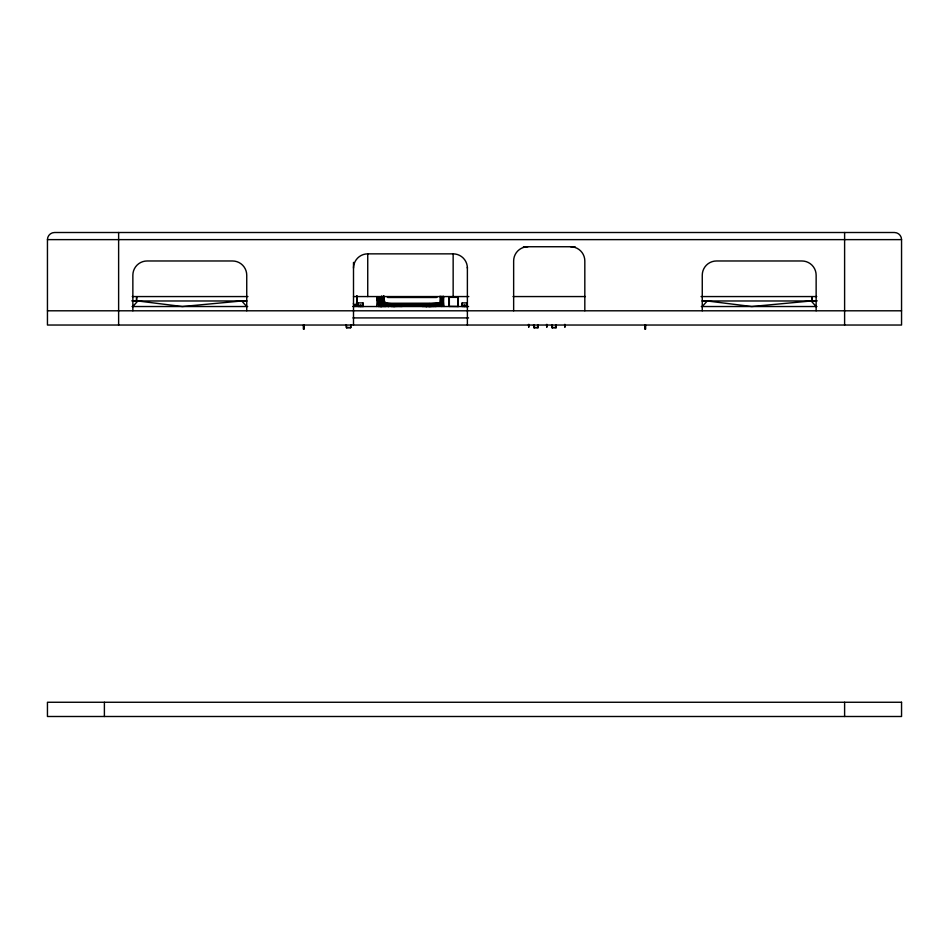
<?xml version="1.0" encoding="UTF-8"?>
<svg xmlns="http://www.w3.org/2000/svg" width="949" height="949" viewBox="0 0 949 949"><rect width="100%" height="100%" fill="white"/><g stroke="black" fill="none" stroke-linecap="round" stroke-linejoin="round"><path stroke-width="1.42" d="M422.127 306.456L429.351 306.468L429.375 303.597M350.703 327.666L350.739 324.76L350.703 327.666L346.421 327.571L346.373 324.677M538.071 327.666L538.119 324.76L538.071 327.666L533.848 327.571L533.753 324.712M551.832 324.712L551.927 327.571L556.15 327.666L556.197 324.76M136.609 296.835L136.526 300.963L136.668 296.835M356.587 306.313L356.788 296.052M441.878 297.915L440.372 303.17L440.87 297.049M556.15 327.666L556.126 324.677M458.343 299.113L458.248 297.357L458.07 306.503L458.248 297.357L449.197 297.357L449.15 306.385L458.189 306.48L458.343 304.676M304.024 325.044L303.834 329.303L303.597 325.044M645.664 325.044L645.474 329.303L645.237 325.044M378.58 299.113L378.663 297.357L381.273 297.369M449.079 299.113C449.233 291.568 449.494 312.458 449.079 304.676M303.763 325.044L303.526 329.303L303.336 325.044M645.403 325.044L645.166 329.303L644.976 325.044M357.132 296.052L356.504 306.313L356.326 303.383M381.783 296.551L381.024 306.302L380.371 296.847L380.276 306.705M426.291 306.812L426.516 303.894M377.56 300.845L377.785 298.069M378.58 298.508C378.77 293.039 379.007 313.55 378.497 303.751M376.658 306.48L377.358 298.116M440.751 302.838L412.198 305.459L442.412 304.688L443.207 296.124M529.008 324.439L528.735 327.31L528.474 324.439M547.087 324.439L546.814 327.31L546.541 324.439M565.153 324.439L564.892 327.31L564.619 324.439M358.271 302.897L358.034 305.27L358.271 302.897L362.945 302.897L363.182 305.27L362.945 302.897M462.222 302.897L461.985 305.27L462.222 302.897L466.896 302.897L467.133 305.27L466.896 302.897M441.843 306.563L442.151 303.751M443.824 296.752L442.768 306.373L442.305 300.821M440.929 300.442L441.617 296.574M440.538 303.087L441.819 296.325M449.328 297.512L449.328 306.278M442.412 304.688L443.302 303.633L442.744 296.681M132.86 306.527L137.842 300.975L182.338 306.527L241.758 300.975L246.74 306.527M702.26 306.527L707.242 300.975L751.738 306.527L811.158 300.975L816.14 306.527M363.253 305.27L363.313 306.527L357.963 306.456L357.892 305.198L363.313 305.198M467.205 305.27L467.264 306.527L461.914 306.456L461.843 305.198L467.264 305.198M402.139 306.468L386.219 306.088L388.461 306.527L392.862 304.036M431.321 304.036L435.793 306.527L438.07 305.258M435.793 306.527L438.331 305.175M379.078 297.417L379.078 306.385M457.928 306.373L457.928 297.428M437.525 303.407L422.851 305.459L382.245 304.902L381.569 296.088M437.453 303.55L422.851 305.459L412.198 305.364L430.194 304.392M437.453 304.154L422.851 305.459L442.353 304.558L430.502 306.527L412.198 305.364M346.421 327.571L350.561 327.571M533.848 327.571L537.988 327.571M551.927 327.571L556.067 327.571M132.86 300.975L136.419 300.975M396.587 304.57L412.127 305.531L394.072 306.527L382.02 304.783L412.127 305.531L383.586 303.016L383.372 295.863M391.024 306.48L394.867 306.42M432.614 304.024L436.481 304.012M385.733 303.265L440.17 303.194L440.134 296.076M47.45 239.623L901.55 239.623L901.55 325.033L47.45 325.033L47.45 239.623A7.117 7.117 0 0 1 54.568 232.505L894.433 232.505A7.117 7.117 0 0 1 901.55 239.623M523.433 246.74L575.082 246.74M132.255 296.562L247.95 296.562M353.502 296.562L468.806 296.562M513.041 296.562L585.426 296.562M701.05 296.562L816.745 296.562M132.125 300.762L136.395 300.762M812.581 300.975L816.875 300.762M132.125 300.975L246.74 300.975L243.181 300.975M816.875 300.975L702.26 300.975L705.819 300.975M383.586 303.016L401.403 305.459L385.97 304.048M395.816 304.036L426.884 304.036M353.301 306.313L356.931 306.313L356.682 296.052M386.136 306.491L378.651 306.385L378.58 305.281M132.053 306.527L247.689 306.527M352.945 306.527L468.569 306.527M701.311 306.527L816.947 306.527M47.45 310.798L901.55 310.798M352.945 317.915L468.569 317.915M429.375 306.42L434.512 306.503M381.735 304.463L412.127 305.459M812.581 300.762L816.14 300.975M385.164 304.321L388.461 306.527M353.301 303.799L356.931 306.313M378.793 306.503L378.58 304.676M382.827 297.44L385.341 302.731M383.016 300.442L383.787 303.016M551.559 325.033L552.271 327.88M533.48 325.033L534.192 327.88M346.041 325.033L346.753 327.88M376.955 296.764L378.722 305.068L376.895 296.598M380.537 296.705L381.071 299.362M381.024 299.54L380.525 296.93L381.522 306.717M376.812 296.752L377.263 300.88M377.892 298.128L378.2 300.94M380.395 297.061L380.988 303.799M443.278 298.116L443.978 306.48M381.581 296.669L382.245 304.902M812.249 301.402L812.107 296.598M464.524 305.198L464.595 306.527M360.573 305.198L360.644 306.527M812.166 296.823L812.344 300.952M429.339 303.561L429.351 306.468M384.215 296.052L384.262 303.265M844.61 232.505L844.61 325.033M844.61 702.26L844.61 716.495M816.14 310.798L816.14 275.21A14.235 14.235 0 0 0 801.905 260.975L716.495 260.975A14.235 14.235 0 0 0 702.26 275.21L702.26 310.798M584.821 310.798L584.821 260.975A14.235 14.235 0 0 0 570.586 246.74M513.646 310.798L513.646 260.975A14.235 14.235 0 0 1 527.881 246.74M467.382 267.25L467.382 325.033M453.148 254.071L453.148 296.562M367.738 254.071L367.738 296.562M353.502 262.399L353.502 325.033M246.74 310.798L246.74 275.21A14.235 14.235 0 0 0 232.505 260.975L147.095 260.975A14.235 14.235 0 0 0 132.86 275.21L132.86 310.798M118.625 232.505L118.625 325.033M104.39 702.26L104.39 716.495M353.502 268.093A14.235 14.235 0 0 1 367.738 253.858L453.148 253.858A14.235 14.235 0 0 1 467.382 268.093M437.038 296.705L436.587 297.488L387.667 297.488L387.216 296.705L437.038 296.705M901.55 702.26L47.45 702.26L47.45 716.495L901.55 716.495L901.55 702.26"/></g></svg>
